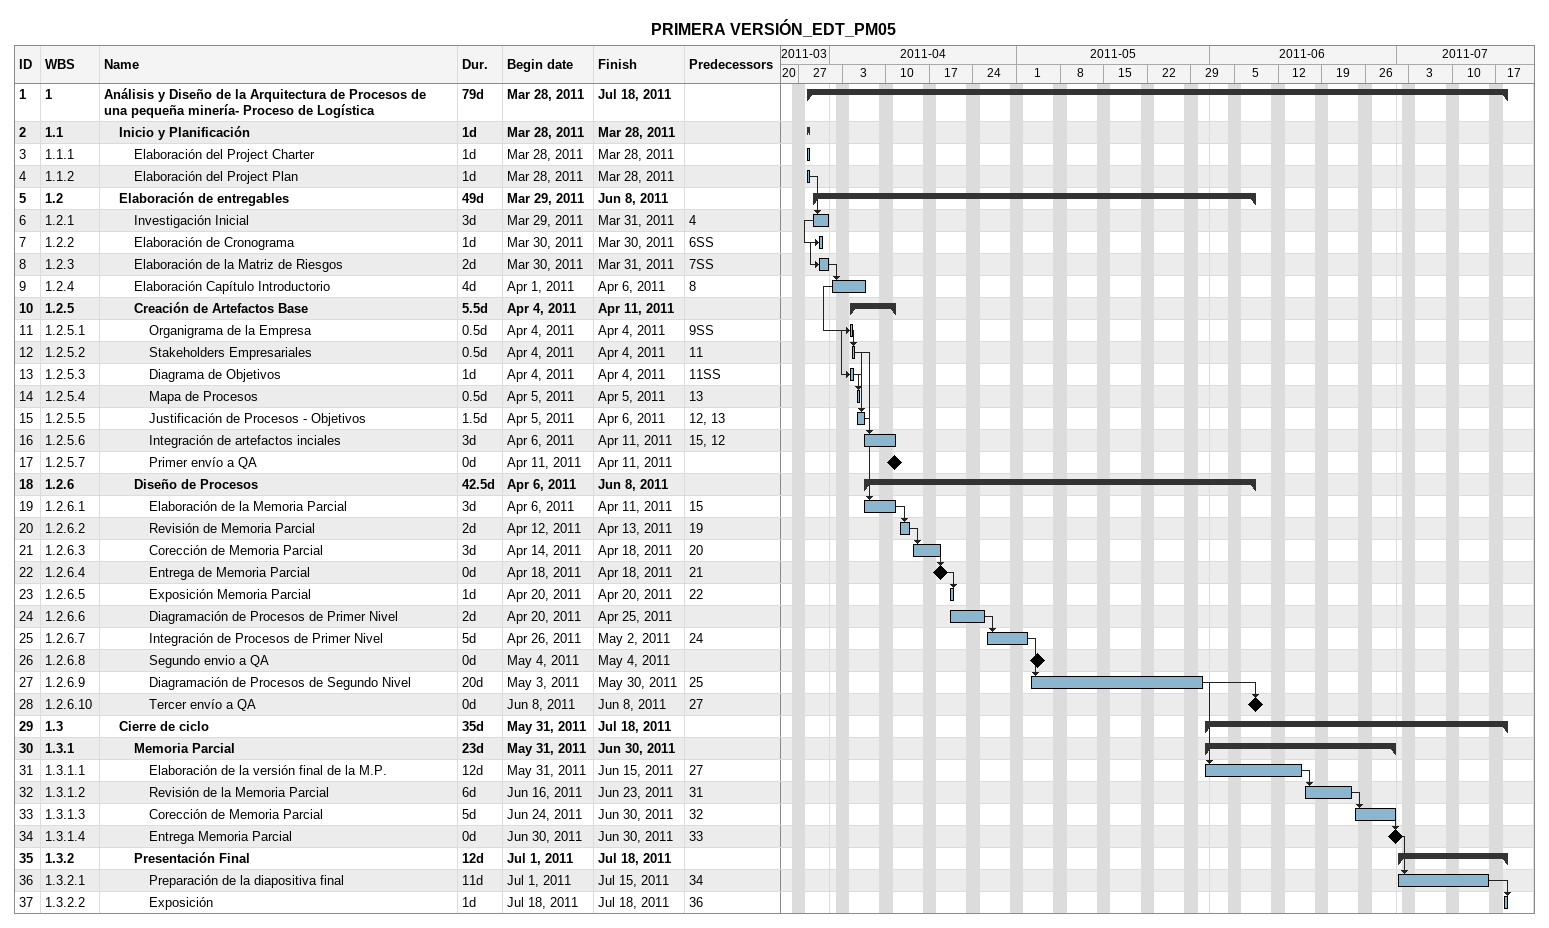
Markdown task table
PRIMERA VERSIÓN_EDT_PM05

| ID | WBS | Task | Duration | Start | Finish | Predecessors |
|---|---|---|---|---|---|---|
| 1 | 1 | **Análisis y Diseño de la Arquitectura de Procesos de una pequeña minería- Proceso de Logística** | 79d | 2011-03-28 | 2011-07-18 |  |
| 2 | 1.1 | **Inicio y Planificación** | 1d | 2011-03-28 | 2011-03-28 |  |
| 3 | 1.1.1 | Elaboración del Project Charter | 1d | 2011-03-28 | 2011-03-28 |  |
| 4 | 1.1.2 | Elaboración del Project Plan | 1d | 2011-03-28 | 2011-03-28 |  |
| 5 | 1.2 | **Elaboración de entregables** | 49d | 2011-03-29 | 2011-06-08 |  |
| 6 | 1.2.1 | Investigación Inicial | 3d | 2011-03-29 | 2011-03-31 | 4 |
| 7 | 1.2.2 | Elaboración de Cronograma | 1d | 2011-03-30 | 2011-03-30 | 6SS |
| 8 | 1.2.3 | Elaboración de la Matriz de Riesgos | 2d | 2011-03-30 | 2011-03-31 | 7SS |
| 9 | 1.2.4 | Elaboración Capítulo Introductorio | 4d | 2011-04-01 | 2011-04-06 | 8 |
| 10 | 1.2.5 | **Creación de Artefactos Base** | 5.5d | 2011-04-04 | 2011-04-11 |  |
| 11 | 1.2.5.1 | Organigrama de la Empresa | 0.5d | 2011-04-04 | 2011-04-04 | 9SS |
| 12 | 1.2.5.2 | Stakeholders Empresariales | 0.5d | 2011-04-04 | 2011-04-04 | 11 |
| 13 | 1.2.5.3 | Diagrama de Objetivos | 1d | 2011-04-04 | 2011-04-04 | 11SS |
| 14 | 1.2.5.4 | Mapa de Procesos | 0.5d | 2011-04-05 | 2011-04-05 | 13 |
| 15 | 1.2.5.5 | Justificación de Procesos - Objetivos | 1.5d | 2011-04-05 | 2011-04-06 | 12, 13 |
| 16 | 1.2.5.6 | Integración de artefactos inciales | 3d | 2011-04-06 | 2011-04-11 | 15, 12 |
| 17 | 1.2.5.7 | Primer envío a QA | 0d | 2011-04-11 | 2011-04-11 |  |
| 18 | 1.2.6 | **Diseño de Procesos** | 42.5d | 2011-04-06 | 2011-06-08 |  |
| 19 | 1.2.6.1 | Elaboración de la Memoria Parcial | 3d | 2011-04-06 | 2011-04-11 | 15 |
| 20 | 1.2.6.2 | Revisión de Memoria Parcial | 2d | 2011-04-12 | 2011-04-13 | 19 |
| 21 | 1.2.6.3 | Corección de Memoria Parcial | 3d | 2011-04-14 | 2011-04-18 | 20 |
| 22 | 1.2.6.4 | Entrega de Memoria Parcial | 0d | 2011-04-18 | 2011-04-18 | 21 |
| 23 | 1.2.6.5 | Exposición Memoria Parcial | 1d | 2011-04-20 | 2011-04-20 | 22 |
| 24 | 1.2.6.6 | Diagramación de Procesos de Primer Nivel | 2d | 2011-04-20 | 2011-04-25 |  |
| 25 | 1.2.6.7 | Integración de Procesos de Primer Nivel | 5d | 2011-04-26 | 2011-05-02 | 24 |
| 26 | 1.2.6.8 | Segundo envio a QA | 0d | 2011-05-04 | 2011-05-04 |  |
| 27 | 1.2.6.9 | Diagramación de Procesos de Segundo Nivel | 20d | 2011-05-03 | 2011-05-30 | 25 |
| 28 | 1.2.6.10 | Tercer envío a QA | 0d | 2011-06-08 | 2011-06-08 | 27 |
| 29 | 1.3 | **Cierre de ciclo** | 35d | 2011-05-31 | 2011-07-18 |  |
| 30 | 1.3.1 | **Memoria Parcial** | 23d | 2011-05-31 | 2011-06-30 |  |
| 31 | 1.3.1.1 | Elaboración de la versión final de la M.P. | 12d | 2011-05-31 | 2011-06-15 | 27 |
| 32 | 1.3.1.2 | Revisión de la Memoria Parcial | 6d | 2011-06-16 | 2011-06-23 | 31 |
| 33 | 1.3.1.3 | Corección de Memoria Parcial | 5d | 2011-06-24 | 2011-06-30 | 32 |
| 34 | 1.3.1.4 | Entrega Memoria Parcial | 0d | 2011-06-30 | 2011-06-30 | 33 |
| 35 | 1.3.2 | **Presentación Final** | 12d | 2011-07-01 | 2011-07-18 |  |
| 36 | 1.3.2.1 | Preparación de la diapositiva final | 11d | 2011-07-01 | 2011-07-15 | 34 |
| 37 | 1.3.2.2 | Exposición | 1d | 2011-07-18 | 2011-07-18 | 36 |
